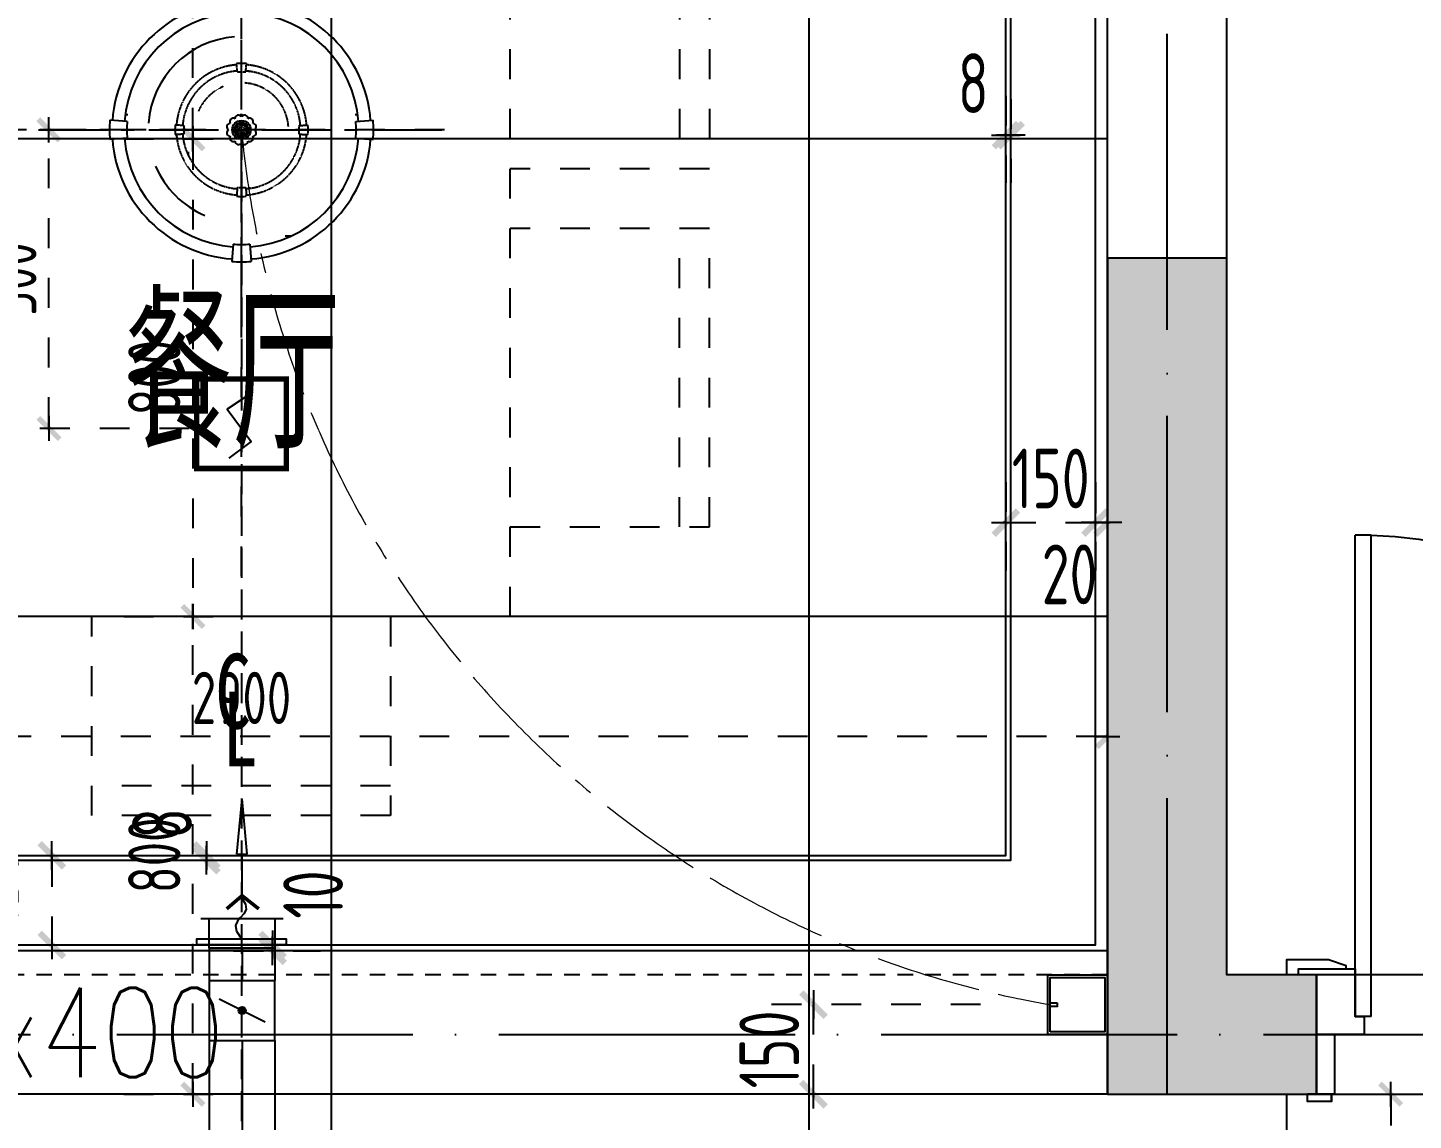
# Model space of a CAD drawing. Extents: x 133656 to 214778, y 12424 to 51506.
# Drawn here: x 163788 to 166108, y 20056 to 21886 of the extents above; entities that cross this region are included whole.
import ezdxf
from ezdxf.enums import TextEntityAlignment as Align

# ---------------------------------------------------------------- set-up
doc = ezdxf.new("R2010")
doc.units = 0
doc.header["$MEASUREMENT"] = 0
for name, pattern in [('CENTER2', [1.125, 0.75, -0.125, 0.125, -0.125]), ('DASH', [0.35, 0.25, -0.1]), ('图纸索引线', [1.414175, 0.440583, -0.082865, 0.082865, -0.092515, 0.440583, -0.082865, 0.082865, -0.109034]), ('家具立面虚线', [93.035549, 25.891757, -20.481609, 26.180266, -20.481917]), ('家具虚线平面', [100, 50, -50]), ('索引', [26.102844, 8.811668, -1.657301, 1.657301, -1.850304, 8.811668, -1.657301, 1.657301]), ('轴线', [1279.947105, 991.697132, -142.311249, 0, -145.938724])]:
    doc.linetypes.add(name, pattern=pattern)
doc.layers.get('Defpoints').update_dxf_attribs({"color": 8})
for name, color, linetype in [('A-HATH', 8, 'Continuous'), ('A2.土建梁', 175, 'Continuous'), ('A31.土建轴线', 251, 'Continuous'), ('A5.土建门', 142, 'Continuous'), ('B6.新建墙体定位', 203, 'Continuous'), ('E1.地面-(平面图)', 136, 'Continuous'), ('E7.地面_尺寸', 50, 'Continuous'), ('F1.家具层', 51, 'Continuous'), ('G1.天花造型', 30, 'Continuous'), ('G2.天花造型尺寸', 144, 'Continuous'), ('G3.天花灯具', 52, 'Continuous'), ('G4.天花灯位', 71, 'Continuous'), ('G5.天花看线', 152, 'Continuous'), ('H3.顶面烟感', 102, 'Continuous'), ('K1.机电开关', 30, 'Continuous'), ('PS-中文', 50, 'Continuous'), ('WALL', 6, 'Continuous'), ('暖-风-平面图-新风-中心线', 5, 'CENTER2'), ('暖-风-平面图-新风-端线', 2, 'ByLayer'), ('暖-风-平面图-新风-阀门', 7, 'ByLayer'), ('暖-风-平面图-新风-风管', 3, 'ByLayer'), ('暖-风-平面图-送风-风口', 7, 'ByLayer'), ('烟感', 6, 'Continuous')]:
    doc.layers.add(name, color=color, linetype=linetype)
doc.layers.add('TEL_TEXT', color=4, linetype='Continuous', lineweight=25)
doc.layers.add('灯具连线', color=30, linetype='Continuous', lineweight=13)
doc.styles.add('_TCH_SPACE', font='SIMPLEX', dxfattribs={"height": 5, "bigfont": 'GBCBIG'})
doc.styles.add('_TEL_DIM', font='MYTXT', dxfattribs={"width": 0.8, "height": 3, "bigfont": 'HZTXT'})
doc.styles.add('宋体', font='')
doc.styles.add('标注数字', font='dim.shx', dxfattribs={"width": 0.8})
doc.styles.get('宋体').set_extended_font_data('SimSun')
doc.dimstyles.new('设计2017', dxfattribs={"dimscale": 100, "dimtxt": 2.5, "dimasz": 0.06, "dimexe": 2, "dimexo": 2.5, "dimgap": 0.6, "dimtad": 1, "dimdec": 0, "dimrnd": 5, "dimzin": 0, "dimdsep": 46, "dimtxsty": '标注数字', "dimblk": 'HBA_DIMENSION_TICK', "dimcen": 0.125, "dimclrd": 44, "dimclre": 44, "dimclrt": 50, "dimadec": 0, "dimazin": 0, "dimtfac": 1, "dimtdec": 0, "dimtix": 1, "dimtmove": 0, "dimatfit": 3, "dimldrblk": 'HBA_Leader_Arrow', "dimfxl": 7, "dimfxlon": 1, "dimtvp": 1, "dimtolj": 1, "dimtzin": 0, "dimarcsym": 0})

# ---------------------------------------------------------------- blocks, each defined once
blk = doc.blocks.new('r2q3423')
at = {"linetype": '家具虚线平面'}
for p, q in [((163940.7, -28224), (163440.7, -28224)), ((163440.7, -28224), (163440.7, -28557.4)), ((163940.7, -28557.4), (163940.7, -28224)), ((163940.7, -28274), (163440.7, -28274)), ((163241.4, -29957.4), (163241.4, -28557.4)), ((164141.4, -28557.4), (163241.4, -28557.4)), ((164141.4, -28557.4), (164141.4, -29957.4)), ((163241.4, -28707.4), (162908, -28707.4)), ((162908, -28707.4), (162908, -29207.4)), ((162958, -28707.4), (162958, -29207.4)), ((164141.4, -28707.4), (164474.8, -28707.4)), ((164424.8, -28707.4), (164424.8, -29207.4)), ((164474.8, -28707.4), (164474.8, -29207.4)), ((162908, -29207.4), (163241.4, -29207.4)), ((164474.8, -29207.4), (164141.4, -29207.4)), ((162908, -29807.4), (162908, -29307.4)), ((162908, -29307.4), (163241.4, -29307.4)), ((162958, -29807.4), (162958, -29307.4)), ((164474.8, -29307.4), (164141.4, -29307.4)), ((164424.8, -29807.4), (164424.8, -29307.4)), ((164474.8, -29807.4), (164474.8, -29307.4)), ((163241.4, -29807.4), (162908, -29807.4)), ((164141.4, -29807.4), (164474.8, -29807.4)), ((164141.4, -29957.4), (163241.4, -29957.4)), ((163440.7, -30290.9), (163440.7, -29957.4)), ((163940.7, -29957.4), (163940.7, -30290.9)), ((163940.7, -30240.9), (163440.7, -30240.9)), ((163940.7, -30290.9), (163440.7, -30290.9))]:
    blk.add_line(p, q, dxfattribs=at)
blk = doc.blocks.new('A$C34CE5B40')
at = {"color": 1, "linetype": '图纸索引线', "ltscale": 150}
for p, q in [((125.3, -67.5), (125.3, 318.1)), ((-67.5, 125.3), (318.1, 125.3))]:
    blk.add_line(p, q, dxfattribs=at)
for p, q in [((117.3, 233.8), (116.1, 250.3)), ((133.3, 233.8), (134.5, 250.3)), ((16.8, 133.3), (0.3, 134.5)), ((124.2, 139.9), (126.4, 139.9)), ((233.8, 133.3), (250.3, 134.5)), ((16.8, 117.3), (0.3, 116.1)), ((233.8, 117.3), (250.3, 116.1)), ((117.3, 16.8), (116.1, 0.3)), ((133.3, 16.8), (134.5, 0.3))]:
    blk.add_line(p, q)
at = {"color": 8}
for p, q in [((15, 139.9), (17.4, 139.9)), ((233.2, 139.9), (235.6, 139.9)), ((166.7, 24.7), (172.7, 24.7))]:
    blk.add_line(p, q, dxfattribs=at)
for radius in [8.86, 5.76]:
    blk.add_circle((125.3, 125.3), radius)
for centre, radius, start, end in [((125.3, 125.3), 125.3, 85.7846, 94.2154), ((125.3, 125.3), 122.9, 94.2154, 175.7846), ((125.3, 125.3), 122.9, 4.2154, 85.7846), ((125.3, 125.3), 111.3, 94.2154, 175.7846), ((125.3, 125.3), 108.8, 85.7846, 94.2154), ((125.3, 125.3), 111.3, 4.2154, 85.7846), ((125.3, 125.3), 125.3, 175.7846, 184.2154), ((125.3, 125.3), 108.8, 175.7846, 184.2154), ((117.5, 133.1), 3.28, 59.2133, 210.7867), ((122.4, 136), 3.28, 29.2133, 180.7867), ((128.2, 136), 3.28, 359.2133, 150.7867), ((133.1, 133.1), 3.28, 329.2133, 120.7867), ((125.3, 125.3), 108.8, 355.7846, 4.2154), ((125.3, 125.3), 125.3, 355.7846, 4.2154), ((114.6, 128.2), 3.28, 89.2133, 240.7867), ((114.6, 122.4), 3.28, 119.2133, 270.7867), ((117.5, 117.5), 3.28, 149.2133, 300.7867), ((133.1, 117.5), 3.28, 239.2133, 30.7867), ((136, 128.2), 3.28, 299.2133, 90.7867), ((136, 122.4), 3.28, 269.2133, 60.7867), ((125.3, 125.3), 122.9, 184.2154, 265.7846), ((125.3, 125.3), 111.3, 184.2154, 265.7846), ((122.4, 114.6), 3.28, 179.2133, 330.7867), ((128.2, 114.6), 3.28, 209.2133, 0.7867), ((125.3, 125.3), 111.3, 274.2154, 355.7846), ((125.3, 125.3), 122.9, 274.2154, 355.7846), ((125.3, 125.3), 108.8, 265.7846, 274.2154), ((125.3, 125.3), 125.3, 265.7846, 274.2154)]:
    blk.add_arc(centre, radius, start, end)
for start, end in [(94.2154, 175.7846), (202.9764, 246.7439)]:
    blk.add_arc((125.3, 125.3), 88.5, start, end, dxfattribs=at)
blk = doc.blocks.new('HBA_DIMENSION_TICK')
at = {"color": 0, "linetype": 'ByBlock'}
for p, q in [((-10, 0), (0, 0)), ((0, 0), (10, 0))]:
    blk.add_line(p, q, dxfattribs=at)
at = {"color": 50, "linetype": 'ByBlock'}
blk.add_solid([(-10, -7), (-7, -10), (7, 10), (10, 7)], dxfattribs=at)
blk = doc.blocks.new('*D179')
at = {"layer": 'Defpoints', "color": 0, "linetype": '家具虚线平面', "transparency": 16777216}
for p in [(163376.1, 20499.6), (163376.1, 20349.6), (163828.5, 20349.6)]:
    blk.add_point(p, dxfattribs=at)
at = {"layer": 'G2.天花造型尺寸', "color": 44, "linetype": '家具虚线平面', "lineweight": -2, "transparency": 16777216}
for p, q in [((163548.5, 20499.6), (163908.5, 20499.6)), ((163828.5, 20497.2), (163828.5, 20352)), ((163548.5, 20349.6), (163908.5, 20349.6))]:
    blk.add_line(p, q, dxfattribs=at)
at = {"layer": 'G2.天花造型尺寸', "color": 44, "linetype": '家具虚线平面', "lineweight": -2, "transparency": 16777216, "xscale": 2.4, "yscale": 2.4, "zscale": 2.4}
for p, rotation in [((163828.5, 20499.6), 90), ((163828.5, 20349.6), 270)]:
    blk.add_blockref('HBA_DIMENSION_TICK', p, dxfattribs=dict(at, rotation=rotation))
at = {"layer": 'G2.天花造型尺寸', "color": 50, "linetype": '家具虚线平面', "transparency": 16777216, "insert": (163722.9, 20443.6), "char_height": 100, "attachment_point": 5, "rotation": 90, "style": '标注数字'}
blk.add_mtext('\\A1;150', dxfattribs=at)
blk = doc.blocks.new('HBA_Leader_Arrow')
at = {"color": 0, "linetype": 'ByBlock', "ltscale": 0.5}
blk.add_line((3.5, 0), (-10, 0), dxfattribs=at)
for points in [[(-10.99, 11.28), (-6.57, 14.38), (-0.55, 0), (3.5, 0)], [(-10.99, -11.28), (-6.57, -14.38), (-0.55, 0), (3.5, 0)]]:
    blk.add_solid(points, dxfattribs=at)
blk = doc.blocks.new('*D180')
at = {"layer": 'Defpoints', "color": 0, "linetype": '家具虚线平面', "transparency": 16777216}
for p in [(164032.8, 20349.6), (164198.2, 20349.6), (164032.8, 20339.6)]:
    blk.add_point(p, dxfattribs=at)
at = {"layer": 'G2.天花造型尺寸', "color": 44, "linetype": '家具虚线平面', "lineweight": -2, "transparency": 16777216}
for p, q in [((164132.8, 20349.6), (164278.2, 20349.6)), ((164198.2, 20352), (164198.2, 20354.4)), ((164198.2, 20339.6), (164198.2, 20349.6)), ((164132.8, 20339.6), (164278.2, 20339.6)), ((164198.2, 20337.2), (164198.2, 20334.8))]:
    blk.add_line(p, q, dxfattribs=at)
at = {"layer": 'G2.天花造型尺寸', "color": 44, "linetype": '家具虚线平面', "lineweight": -2, "transparency": 16777216, "xscale": 2.4, "yscale": 2.4, "zscale": 2.4}
for p, rotation in [((164198.2, 20349.6), 270), ((164198.2, 20339.6), 90)]:
    blk.add_blockref('HBA_DIMENSION_TICK', p, dxfattribs=dict(at, rotation=rotation))
at = {"layer": 'G2.天花造型尺寸', "color": 50, "linetype": '家具虚线平面', "transparency": 16777216, "insert": (164266, 20434), "char_height": 100, "attachment_point": 5, "rotation": 90, "style": '标注数字'}
blk.add_mtext('\\A1;10', dxfattribs=at)
blk = doc.blocks.new('*D185')
at = {"layer": 'Defpoints', "color": 0, "linetype": '家具虚线平面', "transparency": 16777216}
for p in [(165576.1, 21224.8), (165596.1, 21222.7), (165596.1, 21056.8)]:
    blk.add_point(p, dxfattribs=at)
at = {"layer": 'G2.天花造型尺寸', "color": 44, "linetype": '家具虚线平面', "lineweight": -2, "transparency": 16777216}
for p, q in [((165576.1, 21124.8), (165576.1, 20976.8)), ((165596.1, 21122.7), (165596.1, 20976.8)), ((165573.7, 21056.8), (165571.3, 21056.8)), ((165576.1, 21056.8), (165596.1, 21056.8)), ((165598.5, 21056.8), (165600.9, 21056.8))]:
    blk.add_line(p, q, dxfattribs=at)
at = {"layer": 'G2.天花造型尺寸', "color": 44, "linetype": '家具虚线平面', "lineweight": -2, "transparency": 16777216, "xscale": 2.4, "yscale": 2.4, "zscale": 2.4}
for p, rotation in [((165576.1, 21056.8), 359.9999999999921), ((165596.1, 21056.8), 179.9999999999921)]:
    blk.add_blockref('HBA_DIMENSION_TICK', p, dxfattribs=dict(at, rotation=rotation))
at = {"layer": 'G2.天花造型尺寸', "color": 50, "linetype": '家具虚线平面', "transparency": 16777216, "insert": (165532.7, 20970.2), "char_height": 100, "attachment_point": 5, "style": '标注数字'}
blk.add_mtext('\\A1;20', dxfattribs=at)
blk = doc.blocks.new('*D183')
at = {"layer": 'Defpoints', "color": 0, "linetype": '家具虚线平面', "transparency": 16777216}
for p in [(165426.1, 21224.8), (165576.1, 21222.7), (165576.1, 21056.8)]:
    blk.add_point(p, dxfattribs=at)
at = {"layer": 'G2.天花造型尺寸', "color": 44, "linetype": '家具虚线平面', "lineweight": -2, "transparency": 16777216}
for p, q in [((165426.1, 21124.8), (165426.1, 20976.8)), ((165576.1, 21122.7), (165576.1, 20976.8)), ((165423.7, 21056.8), (165421.3, 21056.8)), ((165426.1, 21056.8), (165576.1, 21056.8)), ((165578.5, 21056.8), (165580.9, 21056.8))]:
    blk.add_line(p, q, dxfattribs=at)
at = {"layer": 'G2.天花造型尺寸', "color": 44, "linetype": '家具虚线平面', "lineweight": -2, "transparency": 16777216, "xscale": 2.4, "yscale": 2.4, "zscale": 2.4}
for p, rotation in [((165426.1, 21056.8), 359.9999999999921), ((165576.1, 21056.8), 179.9999999999921)]:
    blk.add_blockref('HBA_DIMENSION_TICK', p, dxfattribs=dict(at, rotation=rotation))
at = {"layer": 'G2.天花造型尺寸', "color": 50, "linetype": '家具虚线平面', "transparency": 16777216, "insert": (165501.1, 21130.8), "char_height": 100, "attachment_point": 5, "style": '标注数字'}
blk.add_mtext('\\A1;150', dxfattribs=at)
blk = doc.blocks.new('*D184')
at = {"layer": 'Defpoints', "color": 0, "linetype": '家具虚线平面', "transparency": 16777216}
for p in [(165426.1, 21871.8), (165434.1, 21866.1), (165426.1, 21705.9)]:
    blk.add_point(p, dxfattribs=at)
at = {"layer": 'G2.天花造型尺寸', "color": 44, "linetype": '家具虚线平面', "lineweight": -2, "transparency": 16777216}
for p, q in [((165426.1, 21771.8), (165426.1, 21625.9)), ((165434.1, 21766.1), (165434.1, 21625.9)), ((165423.7, 21705.9), (165421.3, 21705.9)), ((165434.1, 21705.9), (165426.1, 21705.9)), ((165436.5, 21705.9), (165438.9, 21705.9))]:
    blk.add_line(p, q, dxfattribs=at)
at = {"layer": 'G2.天花造型尺寸', "color": 44, "linetype": '家具虚线平面', "lineweight": -2, "transparency": 16777216, "xscale": 2.4, "yscale": 2.4, "zscale": 2.4}
blk.add_blockref('HBA_DIMENSION_TICK', (165426.1, 21705.9), dxfattribs=at)
at = {"layer": 'G2.天花造型尺寸', "color": 44, "linetype": '家具虚线平面', "lineweight": -2, "transparency": 16777216, "xscale": 2.4, "yscale": 2.4, "zscale": 2.4, "rotation": 180}
blk.add_blockref('HBA_DIMENSION_TICK', (165434.1, 21705.9), dxfattribs=at)
at = {"layer": 'G2.天花造型尺寸', "color": 50, "linetype": '家具虚线平面', "transparency": 16777216, "insert": (165371.4, 21792.7), "char_height": 100, "attachment_point": 5, "style": '标注数字'}
blk.add_mtext('\\A1;8', dxfattribs=at)
blk = doc.blocks.new('结构')
at = {"layer": 'A-HATH'}
blk.add_hatch(color=256, dxfattribs=at).paths.add_polyline_path([(3250, -950), (3250, -750), (3100, -750), (3100, 450), (2900, 450), (2900, -950)])
at = {"layer": 'WALL'}
blk.add_lwpolyline([(3250, -750), (3100, -750), (3100, 450), (2900, 450), (2900, -950), (3250, -950), (3250, -750)], close=True, dxfattribs=at)
blk = doc.blocks.new('*D250')
at = {"layer": 'Defpoints', "color": 0, "linetype": '家具虚线平面', "transparency": 16777216}
for p in [(163882.8, 20499.6), (163882.8, 20491.6), (164087.2, 20491.6)]:
    blk.add_point(p, dxfattribs=at)
at = {"layer": 'G2.天花造型尺寸', "color": 44, "linetype": '家具虚线平面', "lineweight": -2, "transparency": 16777216}
for p, q in [((163982.8, 20499.6), (164167.2, 20499.6)), ((163982.8, 20491.6), (164167.2, 20491.6)), ((164087.2, 20502), (164087.2, 20504.4)), ((164087.2, 20499.6), (164087.2, 20491.6)), ((164087.2, 20489.2), (164087.2, 20486.8))]:
    blk.add_line(p, q, dxfattribs=at)
at = {"layer": 'G2.天花造型尺寸', "color": 44, "linetype": '家具虚线平面', "lineweight": -2, "transparency": 16777216, "xscale": 2.4, "yscale": 2.4, "zscale": 2.4}
for p, rotation in [((164087.2, 20499.6), 270), ((164087.2, 20491.6), 90)]:
    blk.add_blockref('HBA_DIMENSION_TICK', p, dxfattribs=dict(at, rotation=rotation))
at = {"layer": 'G2.天花造型尺寸', "color": 50, "linetype": '家具虚线平面', "transparency": 16777216, "insert": (164013.2, 20553.2), "char_height": 100, "attachment_point": 5, "rotation": 90, "style": '标注数字'}
blk.add_mtext('\\A1;8', dxfattribs=at)
blk = doc.blocks.new('*D272')
at = {"layer": 'Defpoints', "color": 0, "linetype": '家具虚线平面', "transparency": 16777216}
for p in [(163861.3, 21699.6), (163861.3, 20899.6), (164064.8, 20899.6)]:
    blk.add_point(p, dxfattribs=at)
at = {"layer": 'E7.地面_尺寸', "color": 44, "linetype": '家具虚线平面', "lineweight": -2, "transparency": 16777216}
for p, q in [((163948.8, 21699.6), (164134.8, 21699.6)), ((164064.8, 21697.5), (164064.8, 20901.7)), ((163948.8, 20899.6), (164134.8, 20899.6))]:
    blk.add_line(p, q, dxfattribs=at)
at = {"layer": 'E7.地面_尺寸', "color": 44, "linetype": '家具虚线平面', "lineweight": -2, "transparency": 16777216, "xscale": 2.1, "yscale": 2.1, "zscale": 2.1}
for p, rotation in [((164064.8, 21699.6), 90), ((164064.8, 20899.6), 270)]:
    blk.add_blockref('HBA_DIMENSION_TICK', p, dxfattribs=dict(at, rotation=rotation))
at = {"layer": 'E7.地面_尺寸', "color": 50, "linetype": '家具虚线平面', "transparency": 16777216, "insert": (164000.1, 21299.6), "char_height": 87.5, "attachment_point": 5, "rotation": 90, "style": '标注数字'}
blk.add_mtext('\\A1;800', dxfattribs=at)
blk = doc.blocks.new('*D273')
at = {"layer": 'Defpoints', "color": 0, "linetype": '家具虚线平面', "transparency": 16777216}
for p in [(163861.3, 20899.6), (164064.8, 20899.6), (163861.3, 20099.6)]:
    blk.add_point(p, dxfattribs=at)
at = {"layer": 'E7.地面_尺寸', "color": 44, "linetype": '家具虚线平面', "lineweight": -2, "transparency": 16777216}
for p, q in [((163948.8, 20899.6), (164134.8, 20899.6)), ((164064.8, 20101.7), (164064.8, 20897.5)), ((163948.8, 20099.6), (164134.8, 20099.6))]:
    blk.add_line(p, q, dxfattribs=at)
at = {"layer": 'E7.地面_尺寸', "color": 44, "linetype": '家具虚线平面', "lineweight": -2, "transparency": 16777216, "xscale": 2.1, "yscale": 2.1, "zscale": 2.1}
for p, rotation in [((164064.8, 20899.6), 90), ((164064.8, 20099.6), 270)]:
    blk.add_blockref('HBA_DIMENSION_TICK', p, dxfattribs=dict(at, rotation=rotation))
at = {"layer": 'E7.地面_尺寸', "color": 50, "linetype": '家具虚线平面', "transparency": 16777216, "insert": (164000.1, 20499.6), "char_height": 87.5, "attachment_point": 5, "rotation": 90, "style": '标注数字'}
blk.add_mtext('\\A1;800', dxfattribs=at)
blk = doc.blocks.new('*D274')
at = {"layer": 'Defpoints', "color": 0, "linetype": '家具虚线平面', "transparency": 16777216}
for p in [(163861.3, 22499.6), (164064.8, 22499.6), (163861.3, 21699.6)]:
    blk.add_point(p, dxfattribs=at)
at = {"layer": 'E7.地面_尺寸', "color": 44, "linetype": '家具虚线平面', "lineweight": -2, "transparency": 16777216}
for p, q in [((163948.8, 22499.6), (164134.8, 22499.6)), ((164064.8, 21701.7), (164064.8, 22497.5)), ((163948.8, 21699.6), (164134.8, 21699.6))]:
    blk.add_line(p, q, dxfattribs=at)
at = {"layer": 'E7.地面_尺寸', "color": 44, "linetype": '家具虚线平面', "lineweight": -2, "transparency": 16777216, "xscale": 2.1, "yscale": 2.1, "zscale": 2.1}
for p, rotation in [((164064.8, 22499.6), 90), ((164064.8, 21699.6), 270)]:
    blk.add_blockref('HBA_DIMENSION_TICK', p, dxfattribs=dict(at, rotation=rotation))
at = {"layer": 'E7.地面_尺寸', "color": 50, "linetype": '家具虚线平面', "transparency": 16777216, "insert": (164000.1, 22099.6), "char_height": 87.5, "attachment_point": 5, "rotation": 90, "style": '标注数字'}
blk.add_mtext('\\A1;800', dxfattribs=at)
blk = doc.blocks.new('xfk')
at = {"const_width": 6}
blk.add_lwpolyline([(28.9, 60.4), (0.9, 82.5), (-24.9, 60.4)], dxfattribs=at)
blk.add_lwpolyline([(-0.6, 80.6), (6.7, 68.3), (7.5, 59.1), (4, 52), (-1.6, 45.8), (-7, 39.6), (-10, 32.3), (-8.4, 22.8), (0, 10)])
blk.add_lwpolyline([(75, 0), (-75, 0), (-75, 10), (75, 10)], close=True)
blk = doc.blocks.new('*U54')
at = {"linetype": 'ByBlock'}
for points in [[(0, 0), (7, 0), (7, 7), (0, 7)], [(0.3, 0.3), (6.7, 0.3), (6.7, 6.7), (0.3, 6.7)], [(3.7, 1.09), (3.3, 1.09), (3.3, 0.3), (3.7, 0.3)]]:
    blk.add_lwpolyline(points, close=True, dxfattribs=at)
blk = doc.blocks.new('*D320')
at = {"layer": 'Defpoints', "color": 0, "linetype": '家具虚线平面', "transparency": 16777216}
for p in [(165103.8, 20249.6), (165496.1, 20249.6), (165596.1, 20099.6)]:
    blk.add_point(p, dxfattribs=at)
at = {"layer": 'K1.机电开关', "color": 44, "linetype": '家具虚线平面', "lineweight": -2, "transparency": 16777216}
for p, q in [((165383.8, 20249.6), (165023.8, 20249.6)), ((165103.8, 20252), (165103.8, 20254.4)), ((165103.8, 20099.6), (165103.8, 20249.6)), ((165383.8, 20099.6), (165023.8, 20099.6)), ((165103.8, 20097.2), (165103.8, 20094.8))]:
    blk.add_line(p, q, dxfattribs=at)
at = {"layer": 'K1.机电开关', "color": 44, "linetype": '家具虚线平面', "lineweight": -2, "transparency": 16777216, "xscale": 2.4, "yscale": 2.4, "zscale": 2.4}
for p, rotation in [((165103.8, 20249.6), 270), ((165103.8, 20099.6), 90)]:
    blk.add_blockref('HBA_DIMENSION_TICK', p, dxfattribs=dict(at, rotation=rotation))
at = {"layer": 'K1.机电开关', "color": 50, "linetype": '家具虚线平面', "transparency": 16777216, "insert": (165029.8, 20174.6), "char_height": 100, "attachment_point": 5, "rotation": 90, "style": '标注数字'}
blk.add_mtext('\\A1;150', dxfattribs=at)
blk = doc.blocks.new('xdd')
at = {"linetype": '图纸索引线'}
for p, q in [((-8.9, 120.6), (-10.2, 138.9)), ((8.9, 120.6), (10.2, 138.9)), ((16.2, 122.6), (16.2, 119.9)), ((-120.6, 8.9), (-138.9, 10.2)), ((16.2, 1.2), (16.2, -1.2)), ((120.6, 8.9), (138.9, 10.2)), ((-120.6, -8.9), (-138.9, -10.2)), ((120.6, -8.9), (138.9, -10.2)), ((-111.9, -46), (-111.9, -52.7)), ((-8.9, -120.6), (-10.2, -138.9)), ((8.9, -120.6), (10.2, -138.9)), ((16.2, -119.9), (16.2, -122.6))]:
    blk.add_line(p, q, dxfattribs=at)
for radius in [9.85, 6.4]:
    blk.add_circle((0, 0), radius, dxfattribs=at)
for centre, radius, start, end in [((0, 0), 136.6, 94.2154, 175.7846), ((0, 0), 123.6, 94.2154, 175.7846), ((0, 0), 139.3, 85.7846, 94.2154), ((0, 0), 120.9, 85.7846, 94.2154), ((0, 0), 123.6, 4.2154, 85.7846), ((0, 0), 136.6, 4.2154, 85.7846), ((0, 0), 98.4, 112.9764, 156.7439), ((0, 0), 98.4, 4.2154, 85.7846), ((0, 0), 139.3, 175.7846, 184.2154), ((0, 0), 120.9, 175.7846, 184.2154), ((-11.9, 3.2), 3.65, 89.2133, 240.7867), ((-8.7, 8.7), 3.65, 59.2133, 210.7867), ((-3.2, 11.9), 3.65, 29.2133, 180.7867), ((3.2, 11.9), 3.65, 359.2133, 150.7867), ((8.7, 8.7), 3.65, 329.2133, 120.7867), ((11.9, 3.2), 3.65, 299.2133, 90.7867), ((0, 0), 120.9, 355.7846, 4.2154), ((0, 0), 139.3, 355.7846, 4.2154), ((0, 0), 136.6, 184.2154, 265.7846), ((0, 0), 123.6, 184.2154, 265.7846), ((-11.9, -3.2), 3.65, 119.2133, 270.7867), ((-8.7, -8.7), 3.65, 149.2133, 300.7867), ((-3.2, -11.9), 3.65, 179.2133, 330.7867), ((3.2, -11.9), 3.65, 209.2133, 0.7867), ((8.7, -8.7), 3.65, 239.2133, 30.7867), ((0, 0), 123.6, 274.2154, 355.7846), ((0, 0), 136.6, 274.2154, 355.7846), ((11.9, -3.2), 3.65, 269.2133, 60.7867), ((0, 0), 139.3, 265.7846, 274.2154), ((0, 0), 120.9, 265.7846, 274.2154)]:
    blk.add_arc(centre, radius, start, end, dxfattribs=at)
blk = doc.blocks.new('$DorLib2D$00000225')
at = {"color": 0}
for p, q in [((0.475, -0.0014), (0.475, 0.7521)), ((0.475, 0.7521), (0.5, 0.7521)), ((0.5, -0.0014), (0.5, 0.7521)), ((-0.5, 0), (-0.5, 0.252)), ((-0.475, 0.252), (-0.5, 0.252)), ((-0.475, 0), (-0.475, 0.252)), ((-0.475, 0), (-0.5, 0)), ((0.475, -0.0014), (0.5, -0.0014))]:
    blk.add_line(p, q, dxfattribs=at)
for centre, radius, start, end in [((0.5046, -0.0019), 0.7546, 92.2493, 179.7238), ((-0.5008, 0.0026), 0.2508, 359.7899, 84.0974)]:
    blk.add_arc(centre, radius, start, end, dxfattribs=at)
blk = doc.blocks.new('*D431')
at = {"layer": 'B6.新建墙体定位', "color": 44, "linetype": '家具虚线平面', "lineweight": -2, "transparency": 16777216}
for p, q in [((162696.1, 20712.1), (162696.1, 20628.5)), ((165594, 20698.5), (162698.2, 20698.5)), ((165596.1, 20712.1), (165596.1, 20628.5))]:
    blk.add_line(p, q, dxfattribs=at)
at = {"layer": 'Defpoints', "color": 0, "linetype": '家具虚线平面', "transparency": 16777216}
for p in [(162696.1, 20799.6), (165596.1, 20799.6), (162696.1, 20698.5)]:
    blk.add_point(p, dxfattribs=at)
at = {"layer": 'B6.新建墙体定位', "color": 44, "linetype": '家具虚线平面', "lineweight": -2, "transparency": 16777216, "xscale": 2.1, "yscale": 2.1, "zscale": 2.1, "rotation": 180}
blk.add_blockref('HBA_DIMENSION_TICK', (162696.1, 20698.5), dxfattribs=at)
at = {"layer": 'B6.新建墙体定位', "color": 44, "linetype": '家具虚线平面', "lineweight": -2, "transparency": 16777216, "xscale": 2.1, "yscale": 2.1, "zscale": 2.1}
blk.add_blockref('HBA_DIMENSION_TICK', (165596.1, 20698.5), dxfattribs=at)
at = {"layer": 'B6.新建墙体定位', "color": 50, "linetype": '家具虚线平面', "transparency": 16777216, "insert": (164146.1, 20763.3), "char_height": 87.5, "attachment_point": 5, "style": '标注数字'}
blk.add_mtext('\\A1;2900', dxfattribs=at)
blk = doc.blocks.new('*D490')
at = {"layer": 'B6.新建墙体定位', "color": 44, "linetype": '家具虚线平面', "lineweight": -2, "transparency": 16777216}
for p, q in [((165825.5, 20099.6), (166140.5, 20099.6)), ((166070.5, 20097.5), (166070.5, 18901.7)), ((166315.5, 18899.6), (166000.5, 18899.6))]:
    blk.add_line(p, q, dxfattribs=at)
at = {"layer": 'Defpoints', "color": 0, "linetype": '家具虚线平面', "transparency": 16777216}
for p in [(165692.2, 20099.6), (166070.5, 18899.6), (167342.2, 18899.6)]:
    blk.add_point(p, dxfattribs=at)
at = {"layer": 'B6.新建墙体定位', "color": 44, "linetype": '家具虚线平面', "lineweight": -2, "transparency": 16777216, "xscale": 2.1, "yscale": 2.1, "zscale": 2.1}
for p, rotation in [((166070.5, 20099.6), 90), ((166070.5, 18899.6), 270)]:
    blk.add_blockref('HBA_DIMENSION_TICK', p, dxfattribs=dict(at, rotation=rotation))
at = {"layer": 'B6.新建墙体定位', "color": 50, "linetype": '家具虚线平面', "transparency": 16777216, "insert": (166005.7, 19499.6), "char_height": 87.5, "attachment_point": 5, "rotation": 90, "style": '标注数字'}
blk.add_mtext('\\A1;1200', dxfattribs=at)
blk = doc.blocks.new('*D494')
at = {"layer": 'B6.新建墙体定位', "color": 44, "linetype": '家具虚线平面', "lineweight": -2, "transparency": 16777216}
for p, q in [((165596.1, 20012.1), (165596.1, 19816.9)), ((165946.1, 20012.1), (165946.1, 19816.9)), ((165598.2, 19886.9), (165944, 19886.9))]:
    blk.add_line(p, q, dxfattribs=at)
at = {"layer": 'Defpoints', "color": 0, "linetype": '家具虚线平面', "transparency": 16777216}
for p in [(165596.1, 20099.6), (165946.1, 20099.6), (165946.1, 19886.9)]:
    blk.add_point(p, dxfattribs=at)
at = {"layer": 'B6.新建墙体定位', "color": 44, "linetype": '家具虚线平面', "lineweight": -2, "transparency": 16777216, "xscale": 2.1, "yscale": 2.1, "zscale": 2.1, "rotation": 180}
blk.add_blockref('HBA_DIMENSION_TICK', (165596.1, 19886.9), dxfattribs=at)
at = {"layer": 'B6.新建墙体定位', "color": 44, "linetype": '家具虚线平面', "lineweight": -2, "transparency": 16777216, "xscale": 2.1, "yscale": 2.1, "zscale": 2.1}
blk.add_blockref('HBA_DIMENSION_TICK', (165946.1, 19886.9), dxfattribs=at)
at = {"layer": 'B6.新建墙体定位', "color": 50, "linetype": '家具虚线平面', "transparency": 16777216, "insert": (165771.1, 19951.7), "char_height": 87.5, "attachment_point": 5, "style": '标注数字'}
blk.add_mtext('\\A1;350', dxfattribs=at)
blk = doc.blocks.new('*D495')
at = {"layer": 'B6.新建墙体定位', "color": 44, "linetype": '家具虚线平面', "lineweight": -2, "transparency": 16777216}
for p, q in [((165946.1, 20012.1), (165946.1, 19816.9)), ((167146.1, 20012.1), (167146.1, 19816.9)), ((165948.2, 19886.9), (167144, 19886.9))]:
    blk.add_line(p, q, dxfattribs=at)
at = {"layer": 'Defpoints', "color": 0, "linetype": '家具虚线平面', "transparency": 16777216}
for p in [(165946.1, 20099.6), (167146.1, 20099.6), (167146.1, 19886.9)]:
    blk.add_point(p, dxfattribs=at)
at = {"layer": 'B6.新建墙体定位', "color": 44, "linetype": '家具虚线平面', "lineweight": -2, "transparency": 16777216, "xscale": 2.1, "yscale": 2.1, "zscale": 2.1, "rotation": 180}
blk.add_blockref('HBA_DIMENSION_TICK', (165946.1, 19886.9), dxfattribs=at)
at = {"layer": 'B6.新建墙体定位', "color": 44, "linetype": '家具虚线平面', "lineweight": -2, "transparency": 16777216, "xscale": 2.1, "yscale": 2.1, "zscale": 2.1}
blk.add_blockref('HBA_DIMENSION_TICK', (167146.1, 19886.9), dxfattribs=at)
at = {"layer": 'B6.新建墙体定位', "color": 50, "linetype": '家具虚线平面', "transparency": 16777216, "insert": (166546.1, 19951.7), "char_height": 87.5, "attachment_point": 5, "style": '标注数字'}
blk.add_mtext('\\A1;1200', dxfattribs=at)
blk = doc.blocks.new('$equip_U$00000120(2016-20170412ND)')
at = {"color": 0, "linetype": 'Continuous', "const_width": 0.06}
blk.add_lwpolyline([(-0.5, -0.5), (-0.5, 0.5), (0.5, 0.5), (0.5, -0.5)], close=True, dxfattribs=at)
at = {"color": 0, "linetype": 'Continuous'}
blk.add_lwpolyline([(0.125, 0.352), (-0.159, 0.163), (0.106, -0.197), (-0.14, -0.386)], dxfattribs=at)
for p in [(0, 0.5), (-0.5, 0), (0.5, 0), (0, -0.5)]:
    blk.add_point(p)
at = {"layer": 'TEL_TEXT', "style": '_TEL_DIM', "flags": 1}
blk.add_attdef('A', text='', height=0.00002, dxfattribs=at).set_placement((0, 0), align=Align.MIDDLE_CENTER)
blk = doc.blocks.new('*D602')
at = {"layer": 'Defpoints', "color": 0, "linetype": '家具虚线平面', "transparency": 16777216}
for p in [(163823.6, 21714.6), (164146.1, 21714.6), (164146.1, 21214.6)]:
    blk.add_point(p, dxfattribs=at)
at = {"layer": 'H3.顶面烟感', "color": 44, "linetype": '家具虚线平面', "lineweight": -2, "transparency": 16777216}
for p, q in [((164058.6, 21714.6), (163753.6, 21714.6)), ((163823.6, 21216.7), (163823.6, 21712.5)), ((164058.6, 21214.6), (163753.6, 21214.6))]:
    blk.add_line(p, q, dxfattribs=at)
at = {"layer": 'H3.顶面烟感', "color": 44, "linetype": '家具虚线平面', "lineweight": -2, "transparency": 16777216, "xscale": 2.1, "yscale": 2.1, "zscale": 2.1}
for p, rotation in [((163823.6, 21714.6), 90), ((163823.6, 21214.6), 270)]:
    blk.add_blockref('HBA_DIMENSION_TICK', p, dxfattribs=dict(at, rotation=rotation))
at = {"layer": 'H3.顶面烟感', "color": 50, "linetype": '家具虚线平面', "transparency": 16777216, "insert": (163758.9, 21464.6), "char_height": 87.5, "attachment_point": 5, "rotation": 90, "style": '标注数字'}
blk.add_mtext('\\A1;500', dxfattribs=at)
blk = doc.blocks.new('线条方形')
at = {"color": 0}
blk.add_lwpolyline([(0, -12), (0, 0), (-40, 0)], dxfattribs=at)
blk.add_lwpolyline([(-40, 0), (0, 0), (0, -12), (-40, -12)], close=True, dxfattribs=at)
blk = doc.blocks.new('*U603')
at = {"color": 33}
blk.add_lwpolyline([(-970, 0), (-970, -100), (-940, -100), (-940, 0), (-970, 0)], dxfattribs=at)
blk.add_lwpolyline([(200, 0), (230, 0), (230, -100), (200, -100)], close=True, dxfattribs=at)
at = {"color": 33, "xscale": -1, "rotation": 180}
blk.add_blockref('线条方形', (-945, 0), dxfattribs=at)
at = {"color": 33, "rotation": 180}
blk.add_blockref('线条方形', (205, 0), dxfattribs=at)
blk = doc.blocks.new('*U621')
at = {"color": 0, "linetype": 'ByBlock', "lineweight": -2}
for p, q in [((150, 250), (-150, 250)), ((-150, -250), (-150, 250)), ((150, -250), (150, 250)), ((-150, -250), (150, -250))]:
    blk.add_line(p, q, dxfattribs=at)
blk = doc.blocks.new('*U622')
at = {"color": 0, "linetype": 'ByBlock', "lineweight": -2}
blk.add_line((87.5, 175), (-87.5, -175), dxfattribs=at)
for major_axis, start_param, end_param in [((19.6, 19.6), 5.497787143782038, 11.78097245096162), ((-13.3, 13.3), 3.9269908, 10.2101761), ((9.49, 9.49), 5.497787143782024, 11.78097245096161)]:
    blk.add_ellipse((0, 0), major_axis=major_axis, ratio=1, start_param=start_param, end_param=end_param, dxfattribs=at)
blk = doc.blocks.new('*U615')
at = {"color": 0}
for p, q in [((0, -200), (0, 200)), ((0, 200), (99.9, 200)), ((99.9, -200), (0, -200))]:
    blk.add_line(p, q, dxfattribs=at)
blk = doc.blocks.new('*U616')
at = {"color": 0}
blk.add_line((0, 0), (-100, 0), dxfattribs=at)
blk = doc.blocks.new('*U617')
at = {"color": 0}
blk.add_line((99.9, 250), (99.9, -250), dxfattribs=at)
blk = doc.blocks.new('*U618')
at = {"color": 0}
for p, q in [((171.6, 0), (315.1, 0)), ((315.1, 31.5), (315.1, -31.5)), ((315.1, 31.5), (500, 0)), ((315.1, -31.5), (500, 0))]:
    blk.add_line(p, q, dxfattribs=at)
blk = doc.blocks.new('新风口')
at = {"color": 0}
for p, q in [((6208.8, 2670.6), (6217.5, 2763.1)), ((6208.8, 2670.6), (6217.5, 2763.1)), ((6208.8, 2670.6), (6217.5, 2763.1)), ((6226.2, 2670.6), (6217.5, 2763.1)), ((6226.2, 2670.6), (6217.5, 2763.1)), ((6226.2, 2670.6), (6217.5, 2763.1)), ((6208.8, 2670.6), (6226.2, 2670.6)), ((6208.8, 2670.6), (6226.2, 2670.6)), ((6208.8, 2670.6), (6226.2, 2670.6)), ((6217.5, 2598.8), (6217.5, 2670.6)), ((6217.5, 2598.8), (6217.5, 2670.6)), ((6217.5, 2598.8), (6217.5, 2670.6)), ((6148.7, 2562.9), (6286.2, 2562.9)), ((6148.7, 2562.9), (6286.2, 2562.9)), ((6148.7, 2562.9), (6286.2, 2562.9)), ((6162.5, 2512.9), (6162.5, 2562.9)), ((6162.5, 2512.9), (6162.5, 2562.9)), ((6162.5, 2512.9), (6162.5, 2562.9)), ((6272.5, 2562.9), (6272.5, 2512.9)), ((6272.5, 2562.9), (6272.5, 2512.9)), ((6272.5, 2562.9), (6272.5, 2512.9)), ((6272.5, 2512.9), (6162.5, 2512.9)), ((6272.5, 2512.9), (6162.5, 2512.9)), ((6272.5, 2512.9), (6162.5, 2512.9)), ((6217.5, 2512.9), (6217.5, 2462.9)), ((6217.5, 2512.9), (6217.5, 2462.9)), ((6217.5, 2512.9), (6217.5, 2462.9))]:
    blk.add_line(p, q, dxfattribs=at)
at = {"color": 0, "linetype": 'ByBlock', "lineweight": -2}
for p, q in [((6162.5, 2458.6), (6162.5, 2358.6)), ((6162.5, 2458.6), (6272.5, 2458.6)), ((6162.5, 2458.6), (6162.5, 2358.6)), ((6162.5, 2458.6), (6272.5, 2458.6)), ((6162.5, 2458.6), (6162.5, 2358.6)), ((6162.5, 2458.6), (6272.5, 2458.6)), ((6272.5, 2358.6), (6272.5, 2458.6)), ((6272.5, 2358.6), (6272.5, 2458.6)), ((6272.5, 2358.6), (6272.5, 2458.6)), ((6256, 2389.3), (6179, 2427.8)), ((6256, 2389.3), (6179, 2427.8)), ((6256, 2389.3), (6179, 2427.8)), ((6162.5, 2358.6), (6272.5, 2358.6)), ((6162.5, 2358.6), (6272.5, 2358.6)), ((6162.5, 2358.6), (6272.5, 2358.6))]:
    blk.add_line(p, q, dxfattribs=at)
for major_axis, start_param, end_param in [((-4.31, 4.31), 3.141593, 9.424778), ((-4.31, 4.31), 3.141593, 9.424778), ((-4.31, 4.31), 3.141593, 9.424778), ((2.92, 2.92), 1.570796326794897, 7.853981633974483), ((2.92, 2.92), 1.570796326794897, 7.853981633974483), ((2.92, 2.92), 1.570796326794897, 7.853981633974483), ((-2.09, 2.09), 3.141593, 9.424778), ((-2.09, 2.09), 3.141593, 9.424778), ((-2.09, 2.09), 3.141593, 9.424778)]:
    blk.add_ellipse((6217.5, 2408.6), major_axis=major_axis, ratio=1, start_param=start_param, end_param=end_param, dxfattribs=at)
at = {"layer": '暖-风-平面图-新风-中心线'}
for points in [[(6217.5, 2512.9), (6217.5, 2458.6)], [(6217.5, 2358.6), (6217.5, 1717.9)]]:
    blk.add_lwpolyline(points, dxfattribs=at)
at = {"layer": '暖-风-平面图-新风-端线'}
blk.add_lwpolyline([(6162.5, 2512.9), (6272.5, 2512.9)], dxfattribs=at)
at = {"layer": '暖-风-平面图-新风-风管'}
for points in [[(6162.5, 2512.9), (6162.5, 2458.6)], [(6272.5, 2512.9), (6272.5, 2458.6)], [(6162.5, 2358.6), (6162.5, 1717.9)], [(6272.5, 2358.6), (6272.5, 1717.9)]]:
    blk.add_lwpolyline(points, dxfattribs=at)
at = {"layer": '暖-风-平面图-送风-风口'}
blk.add_point((6217.5, 2512.9), dxfattribs=at)
at = {"layer": '暖-风-平面图-新风-阀门', "yscale": 0.22, "rotation": 270.0000000000009}
for name, xscale in [('*U621', 0.3333333333333333), ('*U622', 0.22)]:
    blk.add_blockref(name, (6217.5, 2408.6), dxfattribs=dict(at, xscale=xscale))
at = {"layer": '暖-风-平面图-送风-风口', "xscale": 0.5003221452646128, "yscale": 0.275, "rotation": 90}
for name in ['*U618', '*U617', '*U615', '*U616']:
    blk.add_blockref(name, (6217.5, 2512.9), dxfattribs=at)

msp = doc.modelspace()

# ---------------------------------------------------------------- hatches: boundary and pattern name
at = {"layer": 'E1.地面-(平面图)'}
h = msp.add_hatch(dxfattribs=at)
h.set_pattern_fill('_USER', color=256, scale=800, double=1, pattern_type=0)
h.set_pattern_definition([(0, (166696.1, 19299.6), (0, 800), []), (90, (166696.1, 19299.6), (-800, 5e-14), [])])
h.paths.add_polyline_path([(165596.1, 23099.6), (162696.1, 23099.6), (162696.1, 20099.6), (159596.1, 20099.6), (159596.1, 18899.6), (162696.1, 18899.6), (162696.1, 14499.6), (163156.1, 14499.6), (163156.1, 14519.6), (166236.1, 14519.6), (166236.1, 14499.6), (166696.1, 14499.6), (166696.1, 14699.6), (166671.1, 14704.6), (166671.1, 17694.6), (166666.1, 17694.6), (166666.1, 18487.1), (166671.1, 18489.6), (166671.1, 18639.6), (166696.1, 18899.6), (167246.1, 18899.6), (167246.1, 20099.6), (165596.1, 20099.6)])

# ---------------------------------------------------------------- linework, layer by layer
at = {"color": 33}
for points in [[(165996.1, 20309.7), (165996.1, 20314.7), (165966.1, 20324.7), (165896.1, 20324.7), (165896.1, 20299.7)], [(165916.1, 20299.7), (165916.1, 20309.7), (166011.1, 20309.7), (166011.1, 20229.7), (166026.1, 20229.7), (166026.1, 20199.7), (165946.1, 20199.7), (165946.1, 20299.6), (165916.1, 20299.7)]]:
    msp.add_lwpolyline(points, dxfattribs=at)
at = {"layer": 'A2.土建梁', "linetype": '家具立面虚线'}
for p, q in [((165596.1, 20299.6), (162696.1, 20299.6)), ((165596.1, 20099.6), (162696.1, 20099.6))]:
    msp.add_line(p, q, dxfattribs=at)
at = {"layer": 'A31.土建轴线', "linetype": '轴线', "ltscale": 0.5}
for p, q in [((165696.1, 20099.6), (165696.1, 25778.7)), ((155616.2, 20199.6), (169696.1, 20199.6))]:
    msp.add_line(p, q, dxfattribs=at)
at = {"layer": 'E1.地面-(平面图)'}
msp.add_lwpolyline([(165946.1, 20099.6), (167146.1, 20099.6), (167146.1, 20299.6), (165946.1, 20299.6)], close=True, dxfattribs=at)
at = {"layer": 'G1.天花造型'}
msp.add_line((165596.1, 20339.6), (162696.1, 20339.6), dxfattribs=at)
for points in [[(165576.1, 23079.6), (162716.1, 23079.6), (162716.1, 20349.6), (165576.1, 20349.6)], [(167146.1, 20299.6), (165946.1, 20299.6), (165946.1, 20099.6), (167146.1, 20099.6)]]:
    msp.add_lwpolyline(points, close=True, dxfattribs=at)
at = {"layer": 'G4.天花灯位', "linetype": '家具虚线平面'}
for p, q in [((164146.1, 20967.1), (164146.1, 22914.6)), ((164486.2, 21714.6), (162816.1, 21714.6))]:
    msp.add_line(p, q, dxfattribs=at)
at = {"layer": 'G5.天花看线', "linetype": 'ByBlock'}
for points in [[(165434.1, 22937.6), (162858.1, 22937.6), (162858.1, 20491.6), (165434.1, 20491.6)], [(165426.1, 22929.6), (162866.1, 22929.6), (162866.1, 20499.6), (165426.1, 20499.6)]]:
    msp.add_lwpolyline(points, close=True, dxfattribs=at)
at = {"layer": 'H3.顶面烟感', "linetype": 'DASH', "ltscale": 200}
msp.add_line((164146.1, 21714.6), (164146.1, 19145.3), dxfattribs=at)
at = {"layer": 'WALL'}
for p, q in [((165796.1, 20299.6), (165796.1, 23029.6)), ((165596.1, 20099.6), (165596.1, 22909.6)), ((165946.1, 20299.6), (165796.1, 20299.6)), ((165946.1, 20099.6), (165946.1, 20299.6)), ((165596.1, 20099.6), (165946.1, 20099.6))]:
    msp.add_line(p, q, dxfattribs=at)
at = {"layer": '灯具连线', "linetype": '索引', "ltscale": 20}
msp.add_arc((165778.9, 21865.6), 1639.8, 185.29, 260.2211, dxfattribs=at)

# ---------------------------------------------------------------- block references
at = {"color": 33, "xscale": -1, "rotation": 180.0002377098126}
msp.add_blockref('*U603', (166916.1, 20099.6), dxfattribs=at)
at = {"layer": 'A5.土建门', "xscale": -1070, "yscale": 1070, "zscale": -1070, "rotation": 359.9999999015169}
msp.add_blockref('$DorLib2D$00000225', (166546.1, 20231.3), dxfattribs=at)
at = {"layer": 'F1.家具层', "xscale": -1, "rotation": 180}
msp.add_blockref('r2q3423', (454.7, -7657.8), dxfattribs=at)
at = {"layer": 'G3.天花灯具', "linetype": '图纸索引线'}
for name, p, xscale, yscale, zscale in [('A$C34CE5B40', (163925, 21493.6), 1.764, 1.764, 1.764), ('xdd', (164146.1, 21714.6), 0.7999998967996341, 0.7999998967996341, 0.7999998967996341)]:
    msp.add_blockref(name, p, dxfattribs=dict(at, xscale=xscale, yscale=yscale, zscale=zscale))
at = {"layer": 'H3.顶面烟感'}
for name, p in [('新风口', (157929.5, 17831.2)), ('xfk', (164146.1, 20349.6))]:
    msp.add_blockref(name, p, dxfattribs=at)
at = {"layer": 'K1.机电开关', "xscale": -14.28571428571154, "yscale": 14.28571428571154, "zscale": 14.28571428571154, "rotation": 270}
msp.add_blockref('*U54', (165496.1, 20199.6), dxfattribs=at)
at = {"layer": 'WALL'}
msp.add_blockref('结构', (162696.1, 21049.6), dxfattribs=at)
at = {"layer": '烟感', "xscale": 150, "yscale": 150, "zscale": 150}
msp.add_blockref('$equip_U$00000120(2016-20170412ND)', (164146.1, 21222.5), dxfattribs=at)

# ---------------------------------------------------------------- texts
at = {"layer": 'A2.土建梁', "linetype": '家具立面虚线', "style": '_TCH_SPACE', "width": 0.8}
msp.add_text('200x400', height=150, dxfattribs=at).set_placement((163413.4, 20127.9))
at = {"layer": 'H3.顶面烟感', "linetype": 'DASH', "ltscale": 200, "style": '宋体', "width": 0.7}
for s, p in [('C', (164102.1, 20712.1)), ('L', (164114, 20648.9))]:
    msp.add_text(s, height=125, dxfattribs=at).set_placement(p)
at = {"layer": 'PS-中文', "style": '_TCH_SPACE'}
msp.add_text('餐厅', height=250, dxfattribs=at).set_placement((163951, 21180.6))

# ---------------------------------------------------------------- dimensions: what is measured, and where the dimension line sits
at = {"layer": 'B6.新建墙体定位', "linetype": '家具虚线平面'}
for base, p1, p2, picture, middle in [((162696.1, 20698.5), (165596.1, 20799.6), (162696.1, 20799.6), '*D431', (164146.1, 20763.3)), ((165946.1, 19886.9), (165596.1, 20099.6), (165946.1, 20099.6), '*D494', (165771.1, 19951.7)), ((167146.1, 19886.9), (165946.1, 20099.6), (167146.1, 20099.6), '*D495', (166546.1, 19951.7))]:
    dim = msp.add_linear_dim(base=base, p1=p1, p2=p2, dimstyle='设计2017', override={"dimscale": 35, "dimtmove": 1}, dxfattribs=at)
    dim.commit()
    dim.dimension.update_dxf_attribs({"geometry": picture, "text_midpoint": middle})
dim = msp.add_linear_dim(base=(166070.5, 18899.6), p1=(165692.2, 20099.6), p2=(167342.2, 18899.6), angle=90, dimstyle='设计2017', override={"dimscale": 35, "dimtmove": 1}, dxfattribs=at)
dim.commit()
dim.dimension.update_dxf_attribs({"geometry": '*D490', "text_midpoint": (166005.7, 19499.6)})
at = {"layer": 'E7.地面_尺寸', "linetype": '家具虚线平面'}
for base, p1, p2, angle, picture, middle in [((164064.8, 22499.6), (163861.3, 21699.6), (163861.3, 22499.6), 90, '*D274', (164000.1, 22099.6)), ((164064.8, 20899.6), (163861.3, 21699.6), (163861.3, 20899.6), 270, '*D272', (164000.1, 21299.6)), ((164064.8, 20899.6), (163861.3, 20099.6), (163861.3, 20899.6), 90, '*D273', (164000.1, 20499.6))]:
    dim = msp.add_linear_dim(base=base, p1=p1, p2=p2, angle=angle, dimstyle='设计2017', override={"dimscale": 35, "dimtmove": 2}, dxfattribs=at)
    dim.commit()
    dim.dimension.update_dxf_attribs({"geometry": picture, "text_midpoint": middle})
at = {"layer": 'G2.天花造型尺寸', "linetype": '家具虚线平面'}
dim = msp.add_linear_dim(base=(165426.1, 21705.9), p1=(165434.1, 21866.1), p2=(165426.1, 21871.8), dimstyle='设计2017', override={"dimscale": 40, "dimrnd": 0, "dimtmove": 2}, dxfattribs=at)
dim.commit()
dim.dimension.update_dxf_attribs({"geometry": '*D184', "text_midpoint": (165371.4, 21792.7), "dimtype": 160})
dim = msp.add_linear_dim(base=(165576.1, 21056.8), p1=(165426.1, 21224.8), p2=(165576.1, 21222.7), angle=180, dimstyle='设计2017', override={"dimscale": 40, "dimrnd": 0, "dimtmove": 2}, dxfattribs=at)
dim.commit()
dim.dimension.update_dxf_attribs({"geometry": '*D183', "text_midpoint": (165501.1, 21130.8)})
for base, p1, p2, angle, picture, middle in [((165596.1, 21056.8), (165576.1, 21224.8), (165596.1, 21222.7), 180, '*D185', (165532.7, 20970.2)), ((164087.2, 20491.6), (163882.8, 20499.6), (163882.8, 20491.6), 90, '*D250', (164013.2, 20553.2)), ((163828.5, 20349.6), (163376.1, 20499.6), (163376.1, 20349.6), 90, '*D179', (163722.9, 20443.6)), ((164198.2, 20349.6), (164032.8, 20339.6), (164032.8, 20349.6), 270, '*D180', (164266, 20434))]:
    dim = msp.add_linear_dim(base=base, p1=p1, p2=p2, angle=angle, dimstyle='设计2017', override={"dimscale": 40, "dimrnd": 0, "dimtmove": 2}, dxfattribs=at)
    dim.commit()
    dim.dimension.update_dxf_attribs({"geometry": picture, "text_midpoint": middle, "dimtype": 160})
at = {"layer": 'H3.顶面烟感', "linetype": '家具虚线平面'}
dim = msp.add_linear_dim(base=(163823.6, 21714.6), p1=(164146.1, 21214.6), p2=(164146.1, 21714.6), angle=90, dimstyle='设计2017', override={"dimscale": 35, "dimtmove": 1}, dxfattribs=at)
dim.commit()
dim.dimension.update_dxf_attribs({"geometry": '*D602', "text_midpoint": (163758.9, 21464.6)})
at = {"layer": 'K1.机电开关', "linetype": '家具虚线平面'}
dim = msp.add_linear_dim(base=(165103.8, 20249.6), p1=(165596.1, 20099.6), p2=(165496.1, 20249.6), angle=90, dimstyle='设计2017', override={"dimscale": 40, "dimrnd": 0, "dimtmove": 2}, dxfattribs=at)
dim.commit()
dim.dimension.update_dxf_attribs({"geometry": '*D320', "text_midpoint": (165029.8, 20174.6)})

doc.saveas('drawing.dxf')
